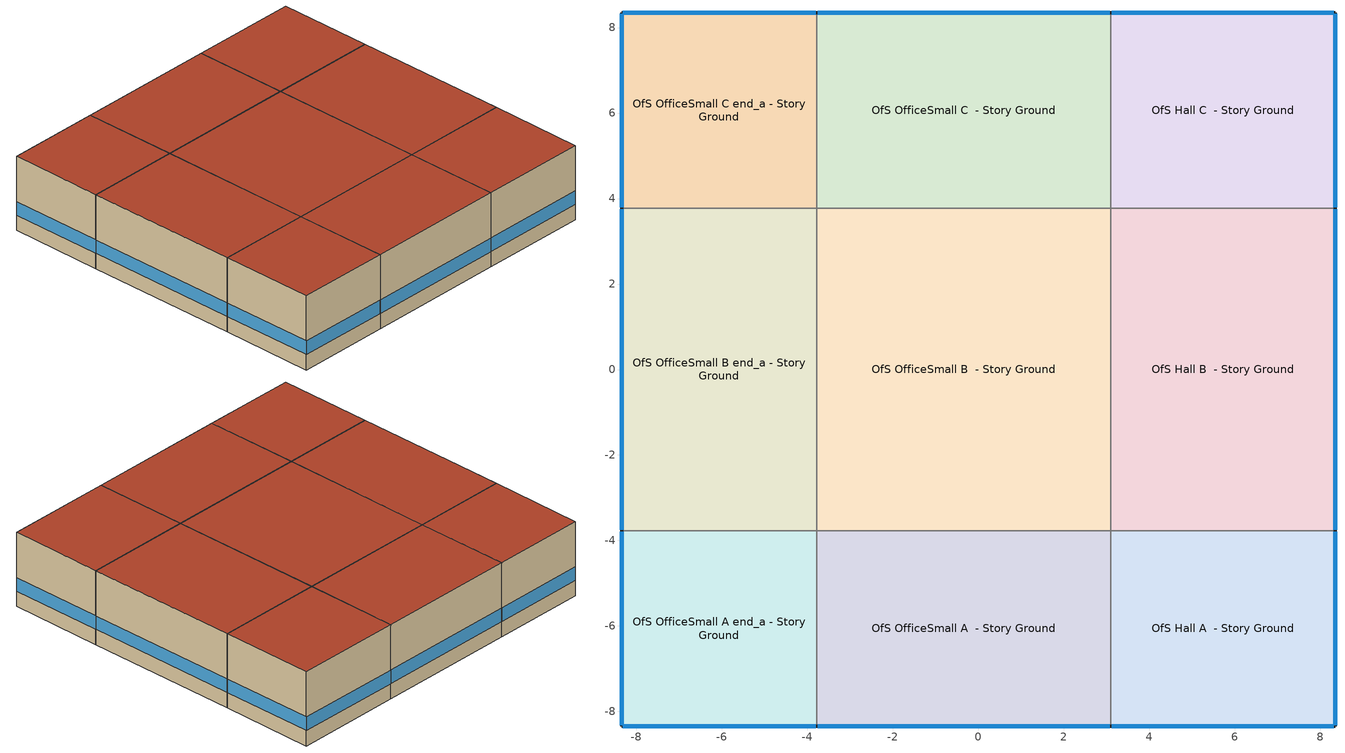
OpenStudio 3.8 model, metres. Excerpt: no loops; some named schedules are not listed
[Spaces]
OfS OfficeSmall A end_a - Story Ground
 floor ground (Foundation F 126 Perim 914 Area 209): -8.35,-8.35 -8.35,-3.78 -3.78,-3.78 -3.78,-8.35 z0
 wall outside: -8.35,-3.78 -8.35,-8.35 -3.78,-8.35 z0:3.66
 wall to OfS OfficeSmall B end_a - Story Ground: -3.78,-3.78 -8.35,-3.78 z0:3.66
 wall to OfS OfficeSmall A  - Story Ground: -3.78,-8.35 -3.78,-3.78 z0:3.66
 window (Window U-0.5 SHGC 0.27): -8.35,-3.8 -8.35,-8.32 / -8.32,-8.35 -3.8,-8.35 z0.76:1.43
 roof outside: -3.78,-8.35 -3.78,-3.78 -8.35,-3.78 -8.35,-8.35 z3.66
OfS OfficeSmall B end_a - Story Ground
 floor ground (Foundation F 126 Perim 755 Area 3452): -8.35,-3.78 -8.35,3.78 -3.78,3.78 -3.78,-3.78 z0
 wall outside: -8.35,3.78 -8.35,-3.78 z0:3.66
 wall to OfS OfficeSmall C end_a - Story Ground: -3.78,3.78 -8.35,3.78 z0:3.66
 wall to OfS OfficeSmall B  - Story Ground: -3.78,-3.78 -3.78,3.78 z0:3.66
 window (Window U-0.5 SHGC 0.27): -8.35,3.75 -8.35,-3.75 z0.76:1.42
 roof outside: -3.78,-3.78 -3.78,3.78 -8.35,3.78 -8.35,-3.78 z3.66
OfS OfficeSmall C end_a - Story Ground
 floor ground (Foundation F 126 Perim 914 Area 209): -8.35,3.78 -8.35,8.35 -3.78,8.35 -3.78,3.78 z0
 wall outside: -3.78,8.35 -8.35,8.35 -8.35,3.78 z0:3.66
 wall to OfS OfficeSmall C  - Story Ground: -3.78,3.78 -3.78,8.35 z0:3.66
 window (Window U-0.5 SHGC 0.27): -8.35,8.32 -8.35,3.8 / -3.8,8.35 -8.32,8.35 z0.76:1.43
 roof outside: -3.78,3.78 -3.78,8.35 -8.35,8.35 -8.35,3.78 z3.66
OfS OfficeSmall A  - Story Ground
 floor ground (Foundation F 126 Perim 688 Area 3145): -3.78,-8.35 -3.78,-3.78 3.1,-3.78 3.1,-8.35 z0
 wall outside: -3.78,-8.35 3.1,-8.35 z0:3.66
 wall to OfS OfficeSmall B  - Story Ground: 3.1,-3.78 -3.78,-3.78 z0:3.66
 wall to OfS Hall A  - Story Ground: 3.1,-8.35 3.1,-3.78 z0:3.66
 window (Window U-0.5 SHGC 0.27): -3.75,-8.35 3.08,-8.35 z0.76:1.43
 roof outside: 3.1,-8.35 3.1,-3.78 -3.78,-3.78 -3.78,-8.35 z3.66
OfS OfficeSmall B  - Story Ground
 floor ground (Foundation F 126 Perim 0 Area 5194): -3.78,-3.78 -3.78,3.78 3.1,3.78 3.1,-3.78 z0
 wall to OfS OfficeSmall C  - Story Ground: 3.1,3.78 -3.78,3.78 z0:3.66
 wall to OfS Hall B  - Story Ground: 3.1,-3.78 3.1,3.78 z0:3.66
 roof outside: 3.1,-3.78 3.1,3.78 -3.78,3.78 -3.78,-3.78 z3.66
OfS OfficeSmall C  - Story Ground
 floor ground (Foundation F 126 Perim 688 Area 3145): -3.78,3.78 -3.78,8.35 3.1,8.35 3.1,3.78 z0
 wall outside: 3.1,8.35 -3.78,8.35 z0:3.66
 wall to OfS Hall C  - Story Ground: 3.1,3.78 3.1,8.35 z0:3.66
 window (Window U-0.5 SHGC 0.27): 3.08,8.35 -3.75,8.35 z0.76:1.43
 roof outside: 3.1,3.78 3.1,8.35 -3.78,8.35 -3.78,3.78 z3.66
OfS Hall A  - Story Ground
 floor ground (Foundation F 126 Perim 982 Area 2397): 3.1,-8.35 3.1,-3.78 8.35,-3.78 8.35,-8.35 z0
 wall outside: 3.1,-8.35 8.35,-8.35 8.35,-3.78 z0:3.66
 wall to OfS Hall B  - Story Ground: 8.35,-3.78 3.1,-3.78 z0:3.66
 window (Window U-0.5 SHGC 0.27): 3.13,-8.35 8.32,-8.35 / 8.35,-8.32 8.35,-3.8 z0.76:1.43
 roof outside: 8.35,-8.35 8.35,-3.78 3.1,-3.78 3.1,-8.35 z3.66
OfS Hall B  - Story Ground
 floor ground (Foundation F 126 Perim 755 Area 3959): 3.1,-3.78 3.1,3.78 8.35,3.78 8.35,-3.78 z0
 wall outside: 8.35,-3.78 8.35,3.78 z0:3.66
 wall to OfS Hall C  - Story Ground: 8.35,3.78 3.1,3.78 z0:3.66
 window (Window U-0.5 SHGC 0.27): 8.35,-3.75 8.35,3.75 z0.76:1.42
 roof outside: 8.35,-3.78 8.35,3.78 3.1,3.78 3.1,-3.78 z3.66
OfS Hall C  - Story Ground
 floor ground (Foundation F 126 Perim 982 Area 2397): 3.1,3.78 3.1,8.35 8.35,8.35 8.35,3.78 z0
 wall outside: 8.35,3.78 8.35,8.35 3.1,8.35 z0:3.66
 window (Window U-0.5 SHGC 0.27): 8.32,8.35 3.13,8.35 / 8.35,3.8 8.35,8.32 z0.76:1.43
 roof outside: 8.35,3.78 8.35,8.35 3.1,8.35 3.1,3.78 z3.66
[Site]
Fresno Air Terminal_CA_USA: Latitude {deg}=36.78; Longitude {deg}=-119.72; Time Zone {hr}=-8; Elevation {m}=100; Terrain=City
[Site:WaterMainsTemperature]
Calculation Method=Correlation; Annual Average Outdoor Air Temperature {C}=19.1625; Maximum Difference In Monthly Average Outdoor Air Temperatures {deltaC}=21.42
[SizingPeriod:DesignDay] Barometric Pressure {Pa}=100129; Rain Indicator=No; Snow Indicator=No; Day of Month=21; Daylight Saving Time Indicator=No; Humidity Condition Type=Wetbulb; Dry-Bulb Temperature Range Modifier Type=DefaultMultipliers
Name | Maximum Dry-Bulb Temperature {C} | Daily Dry-Bulb Temperature Range {deltaC} | Wind Speed {m/s} | Wind Direction {deg} | Month | Day Type | Wetbulb or DewPoint at Maximum Dry-Bulb {C} | Solar Model Indicator | ASHRAE Clear Sky Optical Depth for Beam Irradiance | ASHRAE Clear Sky Optical Depth for Diffuse Irradiance | Sky Clearness
Fresno Air Terminal Ann Clg .4% Condns DB=>MWB 1 | 39.7 | 16.4 | 3.7 | 300 | 7 | SummerDesignDay | 21.6 | ASHRAETau | 0.352 | 2.403
Fresno Air Terminal Ann Clg .4% Condns WB=>MDB 1 | 36.4 | 16.4 | 3.7 | 300 | 7 | SummerDesignDay | 23 | ASHRAETau | 0.352 | 2.403
Fresno Air Terminal Ann Htg 99.6% Condns DB 1 | -0.3 | 0 | 1.2 | 80 | 12 | WinterDesignDay | -0.3 | ASHRAEClearSky |  |  | 0
Fresno Air Terminal August .4% Condns DB=>MCWB 1 | 41.1 | 16.6 | 3.7 | 300 | 8 | SummerDesignDay | 22.3 | ASHRAETau | 0.376 | 2.367
[ClimateZones]
Climate Zone Institution Name 1=CEC; Climate Zone Document Name 1=California Climate Zone Descriptions; Climate Zone Document Year 1=1995; Climate Zone Value 1=13
[Building]
ComStock DEER Pre-1975|OfS: North Axis {deg}=45; Default Construction Set=ComStock DEER Pre-1975 - OfS - CEC T24-CEC13; Default Schedule Set=Building Default Schedule Set; Standards Building Type=OfS
[Site:GroundTemperature:FCfactorMethod]
January Ground Temperature {C}=18.6; February Ground Temperature {C}=10.7; March Ground Temperature {C}=7.7; April Ground Temperature {C}=7.9; May Ground Temperature {C}=10.4; June Ground Temperature {C}=13.5; July Ground Temperature {C}=14.8; August Ground Temperature {C}=21; September Ground Temperature {C}=25.8; October Ground Temperature {C}=29; November Ground Temperature {C}=27.7; December Ground Temperature {C}=24.9
[Construction:FfactorGroundFloor] F-Factor {W/m-K}=1.26344
Name | Area {m2} | PerimeterExposed {m}
Foundation F 126 Perim 982 Area 2397 | 23.9745 | 9.81577
Foundation F 126 Perim 755 Area 3959 | 39.5935 | 7.55058
Foundation F 126 Perim 688 Area 3145 | 31.4499 | 6.87881
Foundation F 126 Perim 0 Area 5194 | 51.9391 | 0
Foundation F 126 Perim 914 Area 209 | 20.9032 | 9.144
Foundation F 126 Perim 755 Area 3452 | 34.5213 | 7.55058
[DefaultConstructionSet]
ComStock DEER Pre-1975 - OfS - CEC T24-CEC13: Default Exterior Surface Constructions=Default Surface Constructions 1; Default Interior Surface Constructions=Default Surface Constructions 2; Default Ground Contact Surface Constructions=Default Surface Constructions 3; Default Exterior SubSurface Constructions=Default Sub Surface Constructions 1; Default Interior SubSurface Constructions=Default Sub Surface Constructions 2; Interior Partition Construction=Typical Interior Partition
[DefaultSurfaceConstructions]
Name | Floor Construction | Wall Construction | Roof Ceiling Construction
Default Surface Constructions 1 | DEER Uncarpeted 6in Slab Floor | DEER Insulated Wood Framed Exterior Wall R-8.03 | DEER Wood Framed Roof R-14.18
Default Surface Constructions 2 | DEER Carpeted 4in Slab Floor | Typical Interior Wall | DEER Carpeted 4in Slab Floor
Default Surface Constructions 3 | DEER Carpeted 6in Slab Floor | Typical Uninsulated Basement Mass Wall
[Construction]
DEER Uncarpeted 6in Slab Floor: Typical Insulation R-6.53, 6 in. Normalweight Concrete Floor
DEER Insulated Wood Framed Exterior Wall R-8.03: 25mm Stucco, 5/8 in. Gypsum Board, Typical Insulation R-6.53, 5/8 in. Gypsum Board
DEER Wood Framed Roof R-14.18: Roof Membrane, Typical Insulation R-13.68, Metal Roof Surface
DEER Carpeted 4in Slab Floor: Typical Insulation, 4 in. Normalweight Concrete Floor, Typical Carpet Pad
Typical Interior Wall: G01 13mm gypsum board, G01 13mm gypsum board
DEER Carpeted 6in Slab Floor: 6 in. Normalweight Concrete Floor, Typical Carpet Pad
Typical Uninsulated Basement Mass Wall: 8 in. Concrete Block Basement Wall
DEER Metal Framed Window U-1.23 SHGC 0.82: Simple Glazing U-1.23 SHGC 0.82
DEER Metal Framed Window U-1.23 SHGC 0.82 1: Simple Glazing U-1.23 SHGC 0.82 1
Typical Uninsulated Swinging Door: Typical Insulation
U 0.98 SHGC 0.68 Sgl Ref-B-H Clr 6mm: REF B CLEAR HI 6MM
Typical Insulated Metal Door: F08 Metal surface, Typical Insulation
DEER Skylight U-0.85 SHGC 0.44: Simple Glazing U-1.23 SHGC 0.44
Typical Interior Window: Clear 3mm
Typical Interior Door; Typical Interior Partition: G05 25mm wood
InteriorFurnishings 1: Std Wood 6inch 1
Window U-0.5 SHGC 0.27: Simple Glazing Double - LowE - Tinted/Reflective - Thermally Broken Aluminum
[Material:NoMass] Roughness=Smooth; Thermal Absorptance=0.9; Solar Absorptance=0.7
Name | Thermal Resistance {m2-K/W} | Visible Absorptance
Typical Insulation R-6.53 | 1.14944 | 0.7
Typical Insulation R-13.68 | 2.40869 | 0.7
Typical Insulation | 0.0282222 | 0.7
Typical Carpet Pad | 0.21648 | 0.8
[Material] Thermal Absorptance=0.9
Name | Roughness | Thickness {m} | Conductivity {W/m-K} | Density {kg/m3} | Specific Heat {J/kg-K} | Solar Absorptance | Visible Absorptance
6 in. Normalweight Concrete Floor | MediumRough | 0.1524 | 2.31 | 2322 | 832 | 0.7 | 0.7
25mm Stucco | Smooth | 0.0254 | 0.72 | 1856 | 840 | 0.7 | 0.7
5/8 in. Gypsum Board | MediumSmooth | 0.0159 | 0.16 | 800 | 1090 | 0.7 | 0.7
Roof Membrane | VeryRough | 0.0095 | 0.16 | 1121.29 | 1460 | 0.7 | 0.7
Metal Roof Surface; F08 Metal surface | Smooth | 0.0008 | 45.28 | 7824 | 500 | 0.7 | 0.7
4 in. Normalweight Concrete Floor | MediumRough | 0.1016 | 2.31 | 2322 | 832 | 0.7 | 0.7
G01 13mm gypsum board | Smooth | 0.0127 | 0.160031 | 800.001 | 1090.73 | 0.7 | 0.5
8 in. Concrete Block Basement Wall | MediumRough | 0.2032 | 1.326 | 1842 | 912 | 0.7 | 0.7
G05 25mm wood | MediumSmooth | 0.0254 | 0.15 | 608 | 1630 | 0.5 | 0.5
Std Wood 6inch 1 | MediumSmooth | 0.15 | 0.12 | 540 | 1210 | 0.7 | 0.7
[DefaultSubSurfaceConstructions]
Name | Fixed Window Construction | Operable Window Construction | Door Construction | Glass Door Construction | Overhead Door Construction | Skylight Construction | Tubular Daylight Dome Construction | Tubular Daylight Diffuser Construction
Default Sub Surface Constructions 1 | DEER Metal Framed Window U-1.23 SHGC 0.82 | DEER Metal Framed Window U-1.23 SHGC 0.82 1 | Typical Uninsulated Swinging Door | U 0.98 SHGC 0.68 Sgl Ref-B-H Clr 6mm | Typical Insulated Metal Door | DEER Skylight U-0.85 SHGC 0.44 | Typical Interior Window | Typical Interior Window
Default Sub Surface Constructions 2 | Typical Interior Window | Typical Interior Window | Typical Interior Door
[WindowMaterial:SimpleGlazingSystem]
Name | U-Factor {W/m2-K} | Solar Heat Gain Coefficient | Visible Transmittance
Simple Glazing U-1.23 SHGC 0.82; Simple Glazing U-1.23 SHGC 0.82 1 | 7 | 0.82 | 0.25
Simple Glazing U-1.23 SHGC 0.44 | 7 | 0.44 | 0.25
Simple Glazing Double - LowE - Tinted/Reflective - Thermally Broken Aluminum | 2.81642 | 0.266 | 0.359
[WindowMaterial:Glazing] Optical Data Type=SpectralAverage; Infrared Transmittance at Normal Incidence=0; Front Side Infrared Hemispherical Emissivity=0.84; Conductivity {W/m-K}=0.9; Dirt Correction Factor for Solar and Visible Transmittance=1; Solar Diffusing=No
Name | Thickness {m} | Solar Transmittance at Normal Incidence | Front Side Solar Reflectance at Normal Incidence | Back Side Solar Reflectance at Normal Incidence | Visible Transmittance at Normal Incidence | Front Side Visible Reflectance at Normal Incidence | Back Side Visible Reflectance at Normal Incidence | Back Side Infrared Hemispherical Emissivity
REF B CLEAR HI 6MM | 0.006 | 0.24 | 0.16 | 0.32 | 0.3 | 0.16 | 0.29 | 0.6
Clear 3mm | 0.003 | 0.837 | 0.075 | 0.075 | 0.898 | 0.081 | 0.081 | 0.84
[WindowMaterial:Blind]
Window Material Blind 1: Slat Width {m}=0.025; Slat Separation {m}=0.01875; Front Side Slat Beam Solar Reflectance=0.5; Back Side Slat Beam Solar Reflectance=0.5; Front Side Slat Diffuse Solar Reflectance=0.5; Back Side Slat Diffuse Solar Reflectance=0.5; Slat Beam Visible Transmittance=0
[SpaceType] Standards Building Type=OfS
Name | Default Schedule Set | Design Specification Outdoor Air Object | Standards Space Type
OfS Hall - ComStock DEER Pre-1975 | OfS Hall Schedule Set | OfS Hall Ventilation | Hall
OfS OfficeSmall - ComStock DEER Pre-1975 | OfS OfficeSmall Schedule Set | OfS OfficeSmall Ventilation | OfficeSmall
[BuildingStory]
Story Ground: Nominal Z Coordinate {m}=0; Nominal Floor to Floor Height {m}=3.6576
[Space] Building Story=Story Ground
Name | Space Type | Thermal Zone
OfS OfficeSmall A end_a - Story Ground | OfS OfficeSmall - ComStock DEER Pre-1975 | Zone OfS OfficeSmall A end_a - Story Ground
OfS OfficeSmall B end_a - Story Ground | OfS OfficeSmall - ComStock DEER Pre-1975 | Zone OfS OfficeSmall B end_a - Story Ground
OfS OfficeSmall C end_a - Story Ground | OfS OfficeSmall - ComStock DEER Pre-1975 | Zone OfS OfficeSmall C end_a - Story Ground
OfS OfficeSmall A  - Story Ground | OfS OfficeSmall - ComStock DEER Pre-1975 | Zone OfS OfficeSmall A  - Story Ground
OfS OfficeSmall B  - Story Ground | OfS OfficeSmall - ComStock DEER Pre-1975 | Zone OfS OfficeSmall B  - Story Ground
OfS OfficeSmall C  - Story Ground | OfS OfficeSmall - ComStock DEER Pre-1975 | Zone OfS OfficeSmall C  - Story Ground
OfS Hall A  - Story Ground | OfS Hall - ComStock DEER Pre-1975 | Zone OfS Hall A  - Story Ground
OfS Hall B  - Story Ground | OfS Hall - ComStock DEER Pre-1975 | Zone OfS Hall B  - Story Ground
OfS Hall C  - Story Ground | OfS Hall - ComStock DEER Pre-1975 | Zone OfS Hall C  - Story Ground
[ThermalZone] Multiplier=1; Use Ideal Air Loads=No
Name | Thermostat
Zone OfS OfficeSmall A end_a - Story Ground | OfS OfficeSmall - ComStock DEER Pre-1975 Thermostat 1
Zone OfS OfficeSmall B end_a - Story Ground | OfS OfficeSmall - ComStock DEER Pre-1975 Thermostat 3
Zone OfS OfficeSmall C end_a - Story Ground | OfS OfficeSmall - ComStock DEER Pre-1975 Thermostat 5
Zone OfS OfficeSmall A  - Story Ground | OfS OfficeSmall - ComStock DEER Pre-1975 Thermostat
Zone OfS OfficeSmall B  - Story Ground | OfS OfficeSmall - ComStock DEER Pre-1975 Thermostat 2
Zone OfS OfficeSmall C  - Story Ground | OfS OfficeSmall - ComStock DEER Pre-1975 Thermostat 4
Zone OfS Hall A  - Story Ground | OfS Hall - ComStock DEER Pre-1975 Thermostat
Zone OfS Hall B  - Story Ground | OfS Hall - ComStock DEER Pre-1975 Thermostat 1
Zone OfS Hall C  - Story Ground | OfS Hall - ComStock DEER Pre-1975 Thermostat 2
[People:Definition] Number of People Calculation Method=People/Area; Fraction Radiant=0.3
Name | People per Space Floor Area {person/m2}
OfS Hall People Definition | 0.0721182
OfS OfficeSmall People Definition | 0.0473612
[People] Work Efficiency Schedule=Work Efficiency Schedule; Clothing Insulation Schedule=Clothing Schedule; Air Velocity Schedule=Air Velocity Schedule; Multiplier=1
Name | People Definition | Space or SpaceType
OfS Hall People | OfS Hall People Definition | OfS Hall - ComStock DEER Pre-1975
OfS OfficeSmall People | OfS OfficeSmall People Definition | OfS OfficeSmall - ComStock DEER Pre-1975
[Lights:Definition] Design Level Calculation Method=Watts/Area; Fraction Radiant=0.365; Fraction Visible=0.2; Return Air Fraction=0
Name | Watts per Space Floor Area {W/m2}
OfS OfficeSmall - ComStock DEER Pre-1975 General Lights Definition | 6.10233
OfS Hall - ComStock DEER Pre-1975 General Lights Definition | 2.66834
[ElectricEquipment:Definition] Design Level Calculation Method=Watts/Area; Fraction Latent=0; Fraction Radiant=0.5; Fraction Lost=0
Name | Watts per Space Floor Area {W/m2}
OfS Hall Elec Equip Definition | 2.15278
OfS OfficeSmall Elec Equip Definition | 9.68752
[ElectricEquipment] Schedule=D_OfS_All_Misc_Yr BPR Adjusted
Name | Electric Equipment Definition | Space or SpaceType
OfS Hall Elec Equip | OfS Hall Elec Equip Definition | OfS Hall - ComStock DEER Pre-1975
OfS OfficeSmall Elec Equip | OfS OfficeSmall Elec Equip Definition | OfS OfficeSmall - ComStock DEER Pre-1975
[DesignSpecification:OutdoorAir] Outdoor Air Method=Maximum; Outdoor Air Flow per Person {m3/s-person}=0.00707921; Outdoor Air Flow per Floor Area {m3/s-m2}=0.000762
OfS Hall Ventilation; OfS OfficeSmall Ventilation
[DefaultScheduleSet]
Name | Number of People Schedule | People Activity Level Schedule | Lighting Schedule | Electric Equipment Schedule | Infiltration Schedule | Hours of Operation Schedule
OfS Hall Schedule Set | D_OfS_All_Occup_Yr | DEER Activity 147W/person | D17_OfS_Hall_LF_Yr | D_OfS_All_Misc_Yr | D_OfS_All_C_Inf_Yr
OfS OfficeSmall Schedule Set | D_OfS_All_Occup_Yr | DEER Activity 132W/person | D17_OfS_OffSm_LF_Yr | D_OfS_All_Misc_Yr | D_OfS_All_C_Inf_Yr
Building Default Schedule Set |  |  |  |  |  | Building Hours of Operation NonResidential
[Exterior:Lights:Definition]
Name | Design Level {W}
Parking Areas and Drives Def (W/ft^2) | 0.0364913
Building Facades Def (W/ft^2) | 0.15
Main Entries Def (W/ft) | 30
Other Doors Def (W/ft) | 20
[Exterior:Lights] Schedule=Always On Discrete; Control Option=AstronomicalClock
Name | Exterior Lights Definition | Multiplier
Parking Areas and Drives | Parking Areas and Drives Def (W/ft^2) | 4860
Building Facades | Building Facades Def (W/ft^2) | 2629.07
Main Entries | Main Entries Def (W/ft) | 8
Other Doors | Other Doors Def (W/ft) | 2.4
[ThermostatSetpoint:DualSetpoint] Heating Setpoint Temperature Schedule=D_OfS_All_HTemp_Yr; Cooling Setpoint Temperature Schedule=D_OfS_All_CTemp_Yr
OfS Hall - ComStock DEER Pre-1975 Thermostat; OfS Hall - ComStock DEER Pre-1975 Thermostat 1; OfS Hall - ComStock DEER Pre-1975 Thermostat 2; OfS OfficeSmall - ComStock DEER Pre-1975 Thermostat; OfS OfficeSmall - ComStock DEER Pre-1975 Thermostat 1; OfS OfficeSmall - ComStock DEER Pre-1975 Thermostat 2; OfS OfficeSmall - ComStock DEER Pre-1975 Thermostat 3; OfS OfficeSmall - ComStock DEER Pre-1975 Thermostat 4; OfS OfficeSmall - ComStock DEER Pre-1975 Thermostat 5
[InternalMass:Definition]
Internal Mass Definition 2: Construction=InteriorFurnishings 1; Design Level Calculation Method=SurfaceArea/Area; Surface Area per Space Floor Area=2
[InternalMass] Internal Mass Definition=Internal Mass Definition 2; Multiplier=1
Name | Space or SpaceType
OfS Hall C  - Story Ground Mass | OfS Hall C  - Story Ground
OfS Hall B  - Story Ground Mass | OfS Hall B  - Story Ground
OfS OfficeSmall C  - Story Ground Mass | OfS OfficeSmall C  - Story Ground
OfS OfficeSmall B  - Story Ground Mass | OfS OfficeSmall B  - Story Ground
OfS OfficeSmall A  - Story Ground Mass | OfS OfficeSmall A  - Story Ground
OfS OfficeSmall C end_a - Story Ground Mass | OfS OfficeSmall C end_a - Story Ground
OfS OfficeSmall B end_a - Story Ground Mass | OfS OfficeSmall B end_a - Story Ground
OfS Hall A  - Story Ground Mass | OfS Hall A  - Story Ground
OfS OfficeSmall A end_a - Story Ground Mass | OfS OfficeSmall A end_a - Story Ground
[ShadingControl]
Shading Control 1: Shading Type=InteriorBlind; Shading Device Material=Window Material Blind 1; Shading Control Type=AlwaysOn; Shading Control Is Scheduled=No; Multiple Surface Control Type=Sequential; Sub Surface Name 1=Sub Surface 6; Sub Surface Name 2=Sub Surface 2; Sub Surface Name 3=Sub Surface 4
[Lights] Fraction Replaceable=1
Name | Lights Definition | Space or SpaceType | Schedule
OfS OfficeSmall - ComStock DEER Pre-1975 General Lighting | OfS OfficeSmall - ComStock DEER Pre-1975 General Lights Definition | OfS OfficeSmall - ComStock DEER Pre-1975 | D17_OfS_OffSm_LF_Yr BPR Adjusted
OfS Hall - ComStock DEER Pre-1975 General Lighting | OfS Hall - ComStock DEER Pre-1975 General Lights Definition | OfS Hall - ComStock DEER Pre-1975 | D17_OfS_Hall_LF_Yr BPR Adjusted
[SpaceInfiltration:DesignFlowRate] Design Flow Rate Calculation Method=Flow/ExteriorArea; Flow per Exterior Surface Area {m3/s-m2}=0.000619923; Velocity Term Coefficient=0
Name | Space or SpaceType | Schedule | Constant Term Coefficient | Temperature Term Coefficient | Velocity Squared Term Coefficient
OfS Hall C  - Story Ground HVAC On Infiltration | OfS Hall C  - Story Ground | Infiltration HVAC On Schedule | 0.0209 | 0.0064 | 0.1297
OfS Hall C  - Story Ground HVAC Off Infiltration | OfS Hall C  - Story Ground | Infiltration HVAC Off Schedule | 0 | 0.0179 | 0.1473
OfS Hall B  - Story Ground HVAC On Infiltration | OfS Hall B  - Story Ground | Infiltration HVAC On Schedule | 0.0209 | 0.0064 | 0.1297
OfS Hall B  - Story Ground HVAC Off Infiltration | OfS Hall B  - Story Ground | Infiltration HVAC Off Schedule | 0 | 0.0179 | 0.1473
OfS OfficeSmall C  - Story Ground HVAC On Infiltration | OfS OfficeSmall C  - Story Ground | Infiltration HVAC On Schedule | 0.0209 | 0.0064 | 0.1297
OfS OfficeSmall C  - Story Ground HVAC Off Infiltration | OfS OfficeSmall C  - Story Ground | Infiltration HVAC Off Schedule | 0 | 0.0179 | 0.1473
OfS OfficeSmall B  - Story Ground HVAC On Infiltration | OfS OfficeSmall B  - Story Ground | Infiltration HVAC On Schedule | 0.0209 | 0.0064 | 0.1297
OfS OfficeSmall B  - Story Ground HVAC Off Infiltration | OfS OfficeSmall B  - Story Ground | Infiltration HVAC Off Schedule | 0 | 0.0179 | 0.1473
OfS OfficeSmall A  - Story Ground HVAC On Infiltration | OfS OfficeSmall A  - Story Ground | Infiltration HVAC On Schedule | 0.0209 | 0.0064 | 0.1297
OfS OfficeSmall A  - Story Ground HVAC Off Infiltration | OfS OfficeSmall A  - Story Ground | Infiltration HVAC Off Schedule | 0 | 0.0179 | 0.1473
OfS OfficeSmall C end_a - Story Ground HVAC On Infiltration | OfS OfficeSmall C end_a - Story Ground | Infiltration HVAC On Schedule | 0.0209 | 0.0064 | 0.1297
OfS OfficeSmall C end_a - Story Ground HVAC Off Infiltration | OfS OfficeSmall C end_a - Story Ground | Infiltration HVAC Off Schedule | 0 | 0.0179 | 0.1473
OfS OfficeSmall B end_a - Story Ground HVAC On Infiltration | OfS OfficeSmall B end_a - Story Ground | Infiltration HVAC On Schedule | 0.0209 | 0.0064 | 0.1297
OfS OfficeSmall B end_a - Story Ground HVAC Off Infiltration | OfS OfficeSmall B end_a - Story Ground | Infiltration HVAC Off Schedule | 0 | 0.0179 | 0.1473
OfS Hall A  - Story Ground HVAC On Infiltration | OfS Hall A  - Story Ground | Infiltration HVAC On Schedule | 0.0209 | 0.0064 | 0.1297
OfS Hall A  - Story Ground HVAC Off Infiltration | OfS Hall A  - Story Ground | Infiltration HVAC Off Schedule | 0 | 0.0179 | 0.1473
OfS OfficeSmall A end_a - Story Ground HVAC On Infiltration | OfS OfficeSmall A end_a - Story Ground | Infiltration HVAC On Schedule | 0.0209 | 0.0064 | 0.1297
OfS OfficeSmall A end_a - Story Ground HVAC Off Infiltration | OfS OfficeSmall A end_a - Story Ground | Infiltration HVAC Off Schedule | 0 | 0.0179 | 0.1473
[Schedule:Ruleset]
Name | Default Day Schedule | Summer Design Day Schedule | Winter Design Day Schedule
Clothing Schedule | Clothing Schedule Default Winter Clothes
Air Velocity Schedule | Air Velocity Schedule Default
Work Efficiency Schedule | Work Efficiency Schedule Default
D_OfS_All_Occup_Yr | D_OfS_All_Occup_Yr Default | D_OfS_All_Occup_Yr Summer Design Day | D_OfS_All_Occup_Yr Winter Design Day
DEER Activity 147W/person | DEER Activity 147W/person Default | DEER Activity 147W/person Summer Design Day | DEER Activity 147W/person Winter Design Day
D17_OfS_Hall_LF_Yr | D17_OfS_Hall_LF_Yr Default | D17_OfS_Hall_LF_Yr Summer Design Day | D17_OfS_Hall_LF_Yr Winter Design Day
D_OfS_All_Misc_Yr | D_OfS_All_Misc_Yr Default | D_OfS_All_Misc_Yr Summer Design Day | D_OfS_All_Misc_Yr Winter Design Day
D_OfS_All_C_Inf_Yr | D_OfS_All_C_Inf_Yr Default | D_OfS_All_C_Inf_Yr Summer Design Day | D_OfS_All_C_Inf_Yr Winter Design Day
DEER Activity 132W/person | DEER Activity 132W/person Default | DEER Activity 132W/person Summer Design Day | DEER Activity 132W/person Winter Design Day
D17_OfS_OffSm_LF_Yr | D17_OfS_OffSm_LF_Yr Default | D17_OfS_OffSm_LF_Yr Summer Design Day | D17_OfS_OffSm_LF_Yr Winter Design Day
D_OfS_All_HTemp_Yr | D_OfS_All_HTemp_Yr Default | Schedule Day 5 | Schedule Day 6
D_OfS_All_CTemp_Yr | D_OfS_All_CTemp_Yr Default | Schedule Day 2 | Schedule Day 3
Building Hours of Operation NonResidential | Building Hours of Operation NonResidential Default | Building Hours of Operation NonResidential Summer Design Day | Building Hours of Operation NonResidential Winter Design Day
D17_OfS_OffSm_LF_Yr BPR Adjusted | D17_OfS_OffSm_LF_Yr Default 1 | D17_OfS_OffSm_LF_Yr Summer Design Day 1 | D17_OfS_OffSm_LF_Yr Winter Design Day 1
D17_OfS_Hall_LF_Yr BPR Adjusted | D17_OfS_Hall_LF_Yr Default 1 | D17_OfS_Hall_LF_Yr Summer Design Day 1 | D17_OfS_Hall_LF_Yr Winter Design Day 1
D_OfS_All_Misc_Yr BPR Adjusted | D_OfS_All_Misc_Yr Default 1 | D_OfS_All_Misc_Yr Summer Design Day 1 | D_OfS_All_Misc_Yr Winter Design Day 1
[Schedule:Day]
Clothing Schedule Default Winter Clothes; D_OfS_All_Occup_Yr Summer Design Day; D_OfS_All_Misc_Yr Summer Design Day; D17_OfS_OffSm_LF_Yr Summer Design Day; Building Hours of Operation NonResidential Winter Design Day; Building Hours of Operation NonResidential Summer Design Day; D17_OfS_OffSm_LF_Yr Summer Design Day 1; D_OfS_All_Misc_Yr Summer Design Day 1: 24, 0, 1
Air Velocity Schedule Default: 24, 0, 0.2
Work Efficiency Schedule Default; D_OfS_All_Occup_Yr Winter Design Day; D_OfS_All_Misc_Yr Winter Design Day; D17_OfS_OffSm_LF_Yr Winter Design Day; D17_OfS_OffSm_LF_Yr Winter Design Day 1; D_OfS_All_Misc_Yr Winter Design Day 1: 24, 0, 0
D_OfS_All_Occup_Yr Default: Average, 0, 15, 0.025, 0, 30, 0, 4, 45, 0, 5, 0, 0.075, 5, 15, 0.15, 5, 30, 0.225, 5, 45, 0.3, 6, 0, 0.475, 6, 15, 0.65, 6, 30, 0.825, 6, 45, 1, 12, 37, 1, 12, 52, 0.95, 13, 7, 0.9, 13, 22, 0.85, 13, 37, 0.8, 13, 52, 0.7, 14, 7, 0.6, 14, 22, 0.5, 14, 37, 0.4, 14, 52, 0.5, 15, 7, 0.6, 15, 22, 0.7, 15, 37, 0.8, 15, 52, 0.85, 16, 7, 0.9, 16, 22, 0.95, 16, 37, 1, 22, 30, 1, 22, 45, 0.775, 23, 0, 0.55, 23, 15, 0.325, 23, 30, 0.1, 23, 45, 0.075, 24, 0, 0.05
DEER Activity 147W/person Default: Average, 24, 0, 147
DEER Activity 147W/person Winter Design Day; DEER Activity 147W/person Summer Design Day: 24, 0, 147
D_OfS_All_Misc_Yr Default: Average, 0, 15, 0.525, 0, 30, 0.5, 0, 45, 0.4875, 1, 0, 0.475, 1, 15, 0.4625, 1, 30, 0.45, 2, 30, 0.45, 2, 45, 0.44375, 3, 0, 0.4375, 3, 15, 0.43125, 3, 30, 0.425, 3, 45, 0.41875, 4, 0, 0.4125, 4, 15, 0.40625, 4, 30, 0.4, 4, 45, 0.4, 5, 0, 0.425, 5, 15, 0.45, 5, 30, 0.475, 5, 45, 0.5, 6, 0, 0.575, 6, 15, 0.65, 6, 30, 0.725, 6, 45, 0.8, 7, 0, 0.81875, 7, 15, 0.8375, 7, 30, 0.85625, 7, 45, 0.875, 8, 0, 0.876282, 8, 15, 0.877564, 8, 30, 0.878846, 8, 45, 0.880128, 9, 0, 0.88141, 9, 15, 0.882692, 9, 30, 0.883974, 9, 45, 0.885256, 10, 0, 0.886538, 10, 15, 0.887821, 10, 30, 0.889103, 10, 45, 0.890385, 11, 0, 0.891667, 11, 15, 0.892949, 11, 30, 0.894231, 11, 45, 0.895513, 12, 0, 0.896795, 12, 15, 0.898077, 12, 30, 0.899359, 12, 37, 0.9, 12, 52, 0.90625, 13, 7, 0.9125, 13, 22, 0.91875, 13, 37, 0.925, 13, 52, 0.91875, 14, 7, 0.9125, 14, 22, 0.90625, 14, 37, 0.9, 15, 37, 0.9, 15, 52, 0.89375, 16, 7, 0.8875, 16, 22, 0.88125, 16, 37, 0.875, 16, 52, 0.873718, 17, 7, 0.872436, 17, 22, 0.871154, 17, 37, 0.869872, 17, 52, 0.86859, 18, 7, 0.867308, 18, 22, 0.866026, 18, 37, 0.864744, 18, 52, 0.863462, 19, 7, 0.862179, 19, 22, 0.860897, 19, 37, 0.859615, 19, 52, 0.858333, 20, 7, 0.857051, 20, 22, 0.855769, 20, 37, 0.854487, 20, 52, 0.853205, 21, 7, 0.851923, 21, 22, 0.850641, 21, 30, 0.85, 21, 45, 0.8375, 22, 0, 0.825, 22, 15, 0.8125, 22, 30, 0.8, 22, 45, 0.75, 23, 0, 0.7, 23, 15, 0.65, 23, 30, 0.6, 23, 45, 0.575, 24, 0, 0.55
D_OfS_All_C_Inf_Yr Default; D_OfS_All_C_Inf_Yr Summer Design Day; D_OfS_All_C_Inf_Yr Winter Design Day: 7, 0, 1, 18, 0, 0.5, 24, 0, 1
DEER Activity 132W/person Default: Average, 24, 0, 132
DEER Activity 132W/person Winter Design Day; DEER Activity 132W/person Summer Design Day: 24, 0, 132
D17_OfS_OffSm_LF_Yr Default: Average, 0, 15, 0.44, 0, 30, 0.42, 0, 45, 0.39, 1, 0, 0.36, 1, 15, 0.33, 1, 30, 0.3, 1, 45, 0.2, 2, 0, 0.205, 2, 15, 0.21, 2, 30, 0.215, 2, 45, 0.22, 3, 0, 0.24, 3, 15, 0.26, 3, 30, 0.28, 3, 45, 0.3, 4, 0, 0.33, 4, 15, 0.36, 4, 30, 0.39, 4, 45, 0.42, 5, 0, 0.4525, 5, 15, 0.485, 5, 30, 0.5175, 5, 45, 0.55, 6, 0, 0.5875, 6, 15, 0.625, 6, 30, 0.6625, 6, 45, 0.7, 7, 0, 0.71, 7, 15, 0.72, 7, 30, 0.73, 7, 45, 0.74, 16, 37, 0.74, 16, 52, 0.737949, 17, 7, 0.735897, 17, 22, 0.733846, 17, 37, 0.731795, 17, 52, 0.729744, 18, 7, 0.727692, 18, 22, 0.725641, 18, 37, 0.72359, 18, 52, 0.721538, 19, 7, 0.719487, 19, 22, 0.717436, 19, 37, 0.715385, 19, 52, 0.713333, 20, 7, 0.711282, 20, 22, 0.709231, 20, 37, 0.707179, 20, 52, 0.705128, 21, 7, 0.703077, 21, 22, 0.701026, 21, 30, 0.7, 21, 45, 0.685, 22, 0, 0.67, 22, 15, 0.655, 22, 30, 0.64, 22, 45, 0.605, 23, 0, 0.57, 23, 15, 0.535, 23, 30, 0.5, 23, 45, 0.48, 24, 0, 0.46
D_OfS_All_HTemp_Yr Default: Average, 24, 0, 18.8889
D_OfS_All_CTemp_Yr Default: Average, 24, 0, 22.7778
Building Hours of Operation NonResidential Default: 5, 15, 0, 23, 0, 1, 24, 0, 0
D17_OfS_OffSm_LF_Yr Default 1: No, 0, 15, 0.698889, 0, 30, 0.696148, 0, 45, 0.692037, 1, 0, 0.687926, 1, 15, 0.683815, 1, 30, 0.679704, 1, 45, 0.666, 2, 0, 0.666685, 2, 15, 0.66737, 2, 30, 0.668056, 2, 45, 0.668741, 3, 0, 0.671481, 3, 15, 0.674222, 3, 30, 0.676963, 3, 45, 0.679704, 4, 0, 0.683815, 4, 15, 0.687926, 4, 30, 0.692037, 4, 45, 0.696148, 5, 0, 0.700602, 5, 15, 0.705056, 5, 30, 0.709509, 5, 45, 0.713963, 6, 0, 0.719102, 6, 15, 0.724241, 6, 30, 0.72938, 6, 45, 0.734519, 7, 0, 0.735889, 7, 15, 0.737259, 7, 30, 0.73863, 7, 45, 0.74, 16, 37, 0.74, 16, 52, 0.739719, 17, 7, 0.739438, 17, 22, 0.739157, 17, 37, 0.738876, 17, 52, 0.738594, 18, 7, 0.738313, 18, 22, 0.738032, 18, 37, 0.737751, 18, 52, 0.73747, 19, 7, 0.737189, 19, 22, 0.736908, 19, 37, 0.736627, 19, 52, 0.736346, 20, 7, 0.736065, 20, 22, 0.735783, 20, 37, 0.735502, 20, 52, 0.735221, 21, 7, 0.73494, 21, 22, 0.734659, 21, 30, 0.734519, 21, 45, 0.732463, 22, 0, 0.730407, 22, 15, 0.728352, 22, 30, 0.726296, 22, 45, 0.7215, 23, 0, 0.716704, 23, 15, 0.711907, 23, 30, 0.707111, 23, 45, 0.70437, 24, 0, 0.70163
D_OfS_All_Misc_Yr Default 1: No, 0, 15, 0.290714, 0, 30, 0.251071, 0, 45, 0.23125, 1, 0, 0.211429, 1, 15, 0.191607, 1, 30, 0.171786, 2, 30, 0.171786, 2, 45, 0.161875, 3, 0, 0.151964, 3, 15, 0.142054, 3, 30, 0.132143, 3, 45, 0.122232, 4, 0, 0.112321, 4, 15, 0.102411, 4, 30, 0.0925, 4, 45, 0.0925, 5, 0, 0.132143, 5, 15, 0.171786, 5, 30, 0.211429, 5, 45, 0.251071, 6, 0, 0.37, 6, 15, 0.488929, 6, 30, 0.607857, 6, 45, 0.726786, 7, 0, 0.756518, 7, 15, 0.78625, 7, 30, 0.815982, 7, 45, 0.845714, 8, 0, 0.847747, 8, 15, 0.84978, 8, 30, 0.851813, 8, 45, 0.853846, 9, 0, 0.855879, 9, 15, 0.857912, 9, 30, 0.859945, 9, 45, 0.861978, 10, 0, 0.864011, 10, 15, 0.866044, 10, 30, 0.868077, 10, 45, 0.87011, 11, 0, 0.872143, 11, 15, 0.874176, 11, 30, 0.876209, 11, 45, 0.878242, 12, 0, 0.880275, 12, 15, 0.882308, 12, 30, 0.884341, 12, 37, 0.885357, 12, 52, 0.895268, 13, 7, 0.905179, 13, 22, 0.915089, 13, 37, 0.925, 13, 52, 0.915089, 14, 7, 0.905179, 14, 22, 0.895268, 14, 37, 0.885357, 15, 37, 0.885357, 15, 52, 0.875446, 16, 7, 0.865536, 16, 22, 0.855625, 16, 37, 0.845714, 16, 52, 0.843681, 17, 7, 0.841648, 17, 22, 0.839615, 17, 37, 0.837582, 17, 52, 0.835549, 18, 7, 0.833516, 18, 22, 0.831484, 18, 37, 0.829451, 18, 52, 0.827418, 19, 7, 0.825385, 19, 22, 0.823352, 19, 37, 0.821319, 19, 52, 0.819286, 20, 7, 0.817253, 20, 22, 0.81522, 20, 37, 0.813187, 20, 52, 0.811154, 21, 7, 0.809121, 21, 22, 0.807088, 21, 30, 0.806071, 21, 45, 0.78625, 22, 0, 0.766429, 22, 15, 0.746607, 22, 30, 0.726786, 22, 45, 0.6475, 23, 0, 0.568214, 23, 15, 0.488929, 23, 30, 0.409643, 23, 45, 0.37, 24, 0, 0.330357
Schedule Day 2; Schedule Day 3: 24, 0, 22.7778
Schedule Day 5; Schedule Day 6: 24, 0, 18.8889
[Schedule:Rule]
Schedule Rule 1: Schedule Ruleset=Clothing Schedule; Rule Order=0; Day Schedule=Clothing Schedule Summer Clothes; Date Specification Type=DateRange; Start Month=5; Start Day=1; End Month=9; End Day=30
Schedule Rule 3: Schedule Ruleset=D_OfS_All_Occup_Yr; Rule Order=1; Day Schedule=D_OfS_All_Occup_Yr Sat Day; Date Specification Type=DateRange; Start Month=1; Start Day=1; End Month=12; End Day=31; Apply Saturday=Yes
Schedule Rule 4: Schedule Ruleset=D_OfS_All_Occup_Yr; Rule Order=0; Day Schedule=D_OfS_All_Occup_Yr Sun Day; Date Specification Type=DateRange; Start Month=1; Start Day=1; End Month=12; End Day=31; Apply Sunday=Yes
Schedule Rule 8: Schedule Ruleset=D_OfS_All_Misc_Yr; Rule Order=0; Day Schedule=D_OfS_All_Misc_Yr Wknd|Hol Day; Date Specification Type=DateRange; Start Month=1; Start Day=1; End Month=12; End Day=31; Apply Saturday=Yes; Apply Sunday=Yes
Schedule Rule 9: Schedule Ruleset=D_OfS_All_C_Inf_Yr; Rule Order=2; Day Schedule=D_OfS_All_C_Inf_Yr Default|Wkdy Day; Date Specification Type=DateRange; Start Month=1; Start Day=1; End Month=12; End Day=31; Apply Monday=Yes; Apply Tuesday=Yes; Apply Wednesday=Yes; Apply Thursday=Yes; Apply Friday=Yes
Schedule Rule 10: Schedule Ruleset=D_OfS_All_C_Inf_Yr; Rule Order=1; Day Schedule=D_OfS_All_C_Inf_Yr Sat Day; Date Specification Type=DateRange; Start Month=1; Start Day=1; End Month=12; End Day=31; Apply Saturday=Yes
Schedule Rule 11: Schedule Ruleset=D_OfS_All_C_Inf_Yr; Rule Order=0; Day Schedule=D_OfS_All_C_Inf_Yr Sun Day; Date Specification Type=DateRange; Start Month=1; Start Day=1; End Month=12; End Day=31; Apply Sunday=Yes
Schedule Rule 13: Schedule Ruleset=D17_OfS_OffSm_LF_Yr; Rule Order=0; Day Schedule=D17_OfS_OffSm_LF_Yr Wknd Day; Date Specification Type=DateRange; Start Month=1; Start Day=1; End Month=12; End Day=31; Apply Saturday=Yes; Apply Sunday=Yes
Schedule Rule 18: Schedule Ruleset=D_OfS_All_HTemp_Yr; Rule Order=1; Day Schedule=D_OfS_All_HTemp_Yr Sat Day; Date Specification Type=DateRange; Start Month=1; Start Day=1; End Month=12; End Day=31; Apply Saturday=Yes
Schedule Rule 19: Schedule Ruleset=D_OfS_All_HTemp_Yr; Rule Order=0; Day Schedule=D_OfS_All_HTemp_Yr Sun Day; Date Specification Type=DateRange; Start Month=1; Start Day=1; End Month=12; End Day=31; Apply Sunday=Yes
Schedule Rule 21: Schedule Ruleset=D_OfS_All_CTemp_Yr; Rule Order=1; Day Schedule=D_OfS_All_CTemp_Yr Sat Day; Date Specification Type=DateRange; Start Month=1; Start Day=1; End Month=12; End Day=31; Apply Saturday=Yes
Schedule Rule 22: Schedule Ruleset=D_OfS_All_CTemp_Yr; Rule Order=0; Day Schedule=D_OfS_All_CTemp_Yr Sun Day; Date Specification Type=DateRange; Start Month=1; Start Day=1; End Month=12; End Day=31; Apply Sunday=Yes
Building Hours of Operation NonResidential Sunday Rule: Schedule Ruleset=Building Hours of Operation NonResidential; Rule Order=0; Day Schedule=Building Hours of Operation NonResidential Sunday; Date Specification Type=DateRange; Start Month=1; Start Day=1; End Month=12; End Day=31; Apply Sunday=Yes
autogen Schedule Rule 13 1: Schedule Ruleset=D17_OfS_OffSm_LF_Yr; Rule Order=1; Day Schedule=autogen Schedule Rule 13 1_day_sch; Date Specification Type=SpecificDates; Apply Saturday=Yes; Apply Sunday=Yes; Apply Monday=Yes; Apply Tuesday=Yes; Apply Wednesday=Yes; Apply Thursday=Yes; Apply Friday=Yes; Specific Month 1=1; Specific Day 1=7; Specific Month 2=1; Specific Day 2=14; Specific Month 3=1; Specific Day 3=21; Specific Month 4=1; Specific Day 4=28; Specific Month 5=2; Specific Day 5=4; Specific Month 6=2; Specific Day 6=11; Specific Month 7=2; Specific Day 7=18; Specific Month 8=2; Specific Day 8=25; Specific Month 9=3; Specific Day 9=4; Specific Month 10=3; Specific Day 10=11; Specific Month 11=3; Specific Day 11=18; Specific Month 12=3; Specific Day 12=25; Specific Month 13=4; Specific Day 13=1; Specific Month 14=4; Specific Day 14=8; Specific Month 15=4; Specific Day 15=15; Specific Month 16=4; Specific Day 16=22; Specific Month 17=4; Specific Day 17=29; Specific Month 18=5; Specific Day 18=6; Specific Month 19=5; Specific Day 19=13; Specific Month 20=5; Specific Day 20=20; Specific Month 21=5; Specific Day 21=27; Specific Month 22=6; Specific Day 22=3; Specific Month 23=6; Specific Day 23=10; Specific Month 24=6; Specific Day 24=17; Specific Month 25=6; Specific Day 25=24; Specific Month 26=7; Specific Day 26=1; Specific Month 27=7; Specific Day 27=8; Specific Month 28=7; Specific Day 28=15; Specific Month 29=7; Specific Day 29=22; Specific Month 30=7; Specific Day 30=29; Specific Month 31=8; Specific Day 31=5; Specific Month 32=8; Specific Day 32=12; Specific Month 33=8; Specific Day 33=19; Specific Month 34=8; Specific Day 34=26; Specific Month 35=9; Specific Day 35=2; Specific Month 36=9; Specific Day 36=9; Specific Month 37=9; Specific Day 37=16; Specific Month 38=9; Specific Day 38=23; Specific Month 39=9; Specific Day 39=30; Specific Month 40=10; Specific Day 40=7; Specific Month 41=10; Specific Day 41=14; Specific Month 42=10; Specific Day 42=21; Specific Month 43=10; Specific Day 43=28; Specific Month 44=11; Specific Day 44=4; Specific Month 45=11; Specific Day 45=11; Specific Month 46=11; Specific Day 46=18; Specific Month 47=11; Specific Day 47=25; Specific Month 48=12; Specific Day 48=2; Specific Month 49=12; Specific Day 49=9; Specific Month 50=12; Specific Day 50=16; Specific Month 51=12; Specific Day 51=23; Specific Month 52=12; Specific Day 52=30
autogen DEER Activity 132W/person 0: Schedule Ruleset=DEER Activity 132W/person; Rule Order=0; Day Schedule=autogen DEER Activity 132W/person 0_day_sch; Date Specification Type=SpecificDates; Apply Saturday=Yes; Apply Sunday=Yes; Apply Monday=Yes; Apply Tuesday=Yes; Apply Wednesday=Yes; Apply Thursday=Yes; Apply Friday=Yes; Specific Month 1=1; Specific Day 1=7; Specific Month 2=1; Specific Day 2=14; Specific Month 3=1; Specific Day 3=21; Specific Month 4=1; Specific Day 4=28; Specific Month 5=2; Specific Day 5=4; Specific Month 6=2; Specific Day 6=11; Specific Month 7=2; Specific Day 7=18; Specific Month 8=2; Specific Day 8=25; Specific Month 9=3; Specific Day 9=4; Specific Month 10=3; Specific Day 10=11; Specific Month 11=3; Specific Day 11=18; Specific Month 12=3; Specific Day 12=25; Specific Month 13=4; Specific Day 13=1; Specific Month 14=4; Specific Day 14=8; Specific Month 15=4; Specific Day 15=15; Specific Month 16=4; Specific Day 16=22; Specific Month 17=4; Specific Day 17=29; Specific Month 18=5; Specific Day 18=6; Specific Month 19=5; Specific Day 19=13; Specific Month 20=5; Specific Day 20=20; Specific Month 21=5; Specific Day 21=27; Specific Month 22=6; Specific Day 22=3; Specific Month 23=6; Specific Day 23=10; Specific Month 24=6; Specific Day 24=17; Specific Month 25=6; Specific Day 25=24; Specific Month 26=7; Specific Day 26=1; Specific Month 27=7; Specific Day 27=8; Specific Month 28=7; Specific Day 28=15; Specific Month 29=7; Specific Day 29=22; Specific Month 30=7; Specific Day 30=29; Specific Month 31=8; Specific Day 31=5; Specific Month 32=8; Specific Day 32=12; Specific Month 33=8; Specific Day 33=19; Specific Month 34=8; Specific Day 34=26; Specific Month 35=9; Specific Day 35=2; Specific Month 36=9; Specific Day 36=9; Specific Month 37=9; Specific Day 37=16; Specific Month 38=9; Specific Day 38=23; Specific Month 39=9; Specific Day 39=30; Specific Month 40=10; Specific Day 40=7; Specific Month 41=10; Specific Day 41=14; Specific Month 42=10; Specific Day 42=21; Specific Month 43=10; Specific Day 43=28; Specific Month 44=11; Specific Day 44=4; Specific Month 45=11; Specific Day 45=11; Specific Month 46=11; Specific Day 46=18; Specific Month 47=11; Specific Day 47=25; Specific Month 48=12; Specific Day 48=2; Specific Month 49=12; Specific Day 49=9; Specific Month 50=12; Specific Day 50=16; Specific Month 51=12; Specific Day 51=23; Specific Month 52=12; Specific Day 52=30
autogen Schedule Rule 8 1: Schedule Ruleset=D_OfS_All_Misc_Yr; Rule Order=1; Day Schedule=autogen Schedule Rule 8 1_day_sch; Date Specification Type=SpecificDates; Apply Saturday=Yes; Apply Sunday=Yes; Apply Monday=Yes; Apply Tuesday=Yes; Apply Wednesday=Yes; Apply Thursday=Yes; Apply Friday=Yes; Specific Month 1=1; Specific Day 1=7; Specific Month 2=1; Specific Day 2=14; Specific Month 3=1; Specific Day 3=21; Specific Month 4=1; Specific Day 4=28; Specific Month 5=2; Specific Day 5=4; Specific Month 6=2; Specific Day 6=11; Specific Month 7=2; Specific Day 7=18; Specific Month 8=2; Specific Day 8=25; Specific Month 9=3; Specific Day 9=4; Specific Month 10=3; Specific Day 10=11; Specific Month 11=3; Specific Day 11=18; Specific Month 12=3; Specific Day 12=25; Specific Month 13=4; Specific Day 13=1; Specific Month 14=4; Specific Day 14=8; Specific Month 15=4; Specific Day 15=15; Specific Month 16=4; Specific Day 16=22; Specific Month 17=4; Specific Day 17=29; Specific Month 18=5; Specific Day 18=6; Specific Month 19=5; Specific Day 19=13; Specific Month 20=5; Specific Day 20=20; Specific Month 21=5; Specific Day 21=27; Specific Month 22=6; Specific Day 22=3; Specific Month 23=6; Specific Day 23=10; Specific Month 24=6; Specific Day 24=17; Specific Month 25=6; Specific Day 25=24; Specific Month 26=7; Specific Day 26=1; Specific Month 27=7; Specific Day 27=8; Specific Month 28=7; Specific Day 28=15; Specific Month 29=7; Specific Day 29=22; Specific Month 30=7; Specific Day 30=29; Specific Month 31=8; Specific Day 31=5; Specific Month 32=8; Specific Day 32=12; Specific Month 33=8; Specific Day 33=19; Specific Month 34=8; Specific Day 34=26; Specific Month 35=9; Specific Day 35=2; Specific Month 36=9; Specific Day 36=9; Specific Month 37=9; Specific Day 37=16; Specific Month 38=9; Specific Day 38=23; Specific Month 39=9; Specific Day 39=30; Specific Month 40=10; Specific Day 40=7; Specific Month 41=10; Specific Day 41=14; Specific Month 42=10; Specific Day 42=21; Specific Month 43=10; Specific Day 43=28; Specific Month 44=11; Specific Day 44=4; Specific Month 45=11; Specific Day 45=11; Specific Month 46=11; Specific Day 46=18; Specific Month 47=11; Specific Day 47=25; Specific Month 48=12; Specific Day 48=2; Specific Month 49=12; Specific Day 49=9; Specific Month 50=12; Specific Day 50=16; Specific Month 51=12; Specific Day 51=23; Specific Month 52=12; Specific Day 52=30
Schedule Rule 23: Schedule Ruleset=D17_OfS_OffSm_LF_Yr BPR Adjusted; Rule Order=0; Day Schedule=D17_OfS_OffSm_LF_Yr Wknd Day; Date Specification Type=DateRange; Start Month=1; Start Day=1; End Month=12; End Day=31; Apply Saturday=Yes; Apply Sunday=Yes
autogen Schedule Rule 13 2: Schedule Ruleset=D17_OfS_OffSm_LF_Yr BPR Adjusted; Rule Order=1; Day Schedule=autogen Schedule Rule 13 1_day_sch; Date Specification Type=SpecificDates; Apply Saturday=Yes; Apply Sunday=Yes; Apply Monday=Yes; Apply Tuesday=Yes; Apply Wednesday=Yes; Apply Thursday=Yes; Apply Friday=Yes; Specific Month 1=1; Specific Day 1=7; Specific Month 2=1; Specific Day 2=14; Specific Month 3=1; Specific Day 3=21; Specific Month 4=1; Specific Day 4=28; Specific Month 5=2; Specific Day 5=4; Specific Month 6=2; Specific Day 6=11; Specific Month 7=2; Specific Day 7=18; Specific Month 8=2; Specific Day 8=25; Specific Month 9=3; Specific Day 9=4; Specific Month 10=3; Specific Day 10=11; Specific Month 11=3; Specific Day 11=18; Specific Month 12=3; Specific Day 12=25; Specific Month 13=4; Specific Day 13=1; Specific Month 14=4; Specific Day 14=8; Specific Month 15=4; Specific Day 15=15; Specific Month 16=4; Specific Day 16=22; Specific Month 17=4; Specific Day 17=29; Specific Month 18=5; Specific Day 18=6; Specific Month 19=5; Specific Day 19=13; Specific Month 20=5; Specific Day 20=20; Specific Month 21=5; Specific Day 21=27; Specific Month 22=6; Specific Day 22=3; Specific Month 23=6; Specific Day 23=10; Specific Month 24=6; Specific Day 24=17; Specific Month 25=6; Specific Day 25=24; Specific Month 26=7; Specific Day 26=1; Specific Month 27=7; Specific Day 27=8; Specific Month 28=7; Specific Day 28=15; Specific Month 29=7; Specific Day 29=22; Specific Month 30=7; Specific Day 30=29; Specific Month 31=8; Specific Day 31=5; Specific Month 32=8; Specific Day 32=12; Specific Month 33=8; Specific Day 33=19; Specific Month 34=8; Specific Day 34=26; Specific Month 35=9; Specific Day 35=2; Specific Month 36=9; Specific Day 36=9; Specific Month 37=9; Specific Day 37=16; Specific Month 38=9; Specific Day 38=23; Specific Month 39=9; Specific Day 39=30; Specific Month 40=10; Specific Day 40=7; Specific Month 41=10; Specific Day 41=14; Specific Month 42=10; Specific Day 42=21; Specific Month 43=10; Specific Day 43=28; Specific Month 44=11; Specific Day 44=4; Specific Month 45=11; Specific Day 45=11; Specific Month 46=11; Specific Day 46=18; Specific Month 47=11; Specific Day 47=25; Specific Month 48=12; Specific Day 48=2; Specific Month 49=12; Specific Day 49=9; Specific Month 50=12; Specific Day 50=16; Specific Month 51=12; Specific Day 51=23; Specific Month 52=12; Specific Day 52=30
Schedule Rule 25: Schedule Ruleset=D_OfS_All_Misc_Yr BPR Adjusted; Rule Order=0; Day Schedule=D_OfS_All_Misc_Yr Wknd|Hol Day; Date Specification Type=DateRange; Start Month=1; Start Day=1; End Month=12; End Day=31; Apply Saturday=Yes; Apply Sunday=Yes
autogen Schedule Rule 8 2: Schedule Ruleset=D_OfS_All_Misc_Yr BPR Adjusted; Rule Order=1; Day Schedule=autogen Schedule Rule 8 1_day_sch; Date Specification Type=SpecificDates; Apply Saturday=Yes; Apply Sunday=Yes; Apply Monday=Yes; Apply Tuesday=Yes; Apply Wednesday=Yes; Apply Thursday=Yes; Apply Friday=Yes; Specific Month 1=1; Specific Day 1=7; Specific Month 2=1; Specific Day 2=14; Specific Month 3=1; Specific Day 3=21; Specific Month 4=1; Specific Day 4=28; Specific Month 5=2; Specific Day 5=4; Specific Month 6=2; Specific Day 6=11; Specific Month 7=2; Specific Day 7=18; Specific Month 8=2; Specific Day 8=25; Specific Month 9=3; Specific Day 9=4; Specific Month 10=3; Specific Day 10=11; Specific Month 11=3; Specific Day 11=18; Specific Month 12=3; Specific Day 12=25; Specific Month 13=4; Specific Day 13=1; Specific Month 14=4; Specific Day 14=8; Specific Month 15=4; Specific Day 15=15; Specific Month 16=4; Specific Day 16=22; Specific Month 17=4; Specific Day 17=29; Specific Month 18=5; Specific Day 18=6; Specific Month 19=5; Specific Day 19=13; Specific Month 20=5; Specific Day 20=20; Specific Month 21=5; Specific Day 21=27; Specific Month 22=6; Specific Day 22=3; Specific Month 23=6; Specific Day 23=10; Specific Month 24=6; Specific Day 24=17; Specific Month 25=6; Specific Day 25=24; Specific Month 26=7; Specific Day 26=1; Specific Month 27=7; Specific Day 27=8; Specific Month 28=7; Specific Day 28=15; Specific Month 29=7; Specific Day 29=22; Specific Month 30=7; Specific Day 30=29; Specific Month 31=8; Specific Day 31=5; Specific Month 32=8; Specific Day 32=12; Specific Month 33=8; Specific Day 33=19; Specific Month 34=8; Specific Day 34=26; Specific Month 35=9; Specific Day 35=2; Specific Month 36=9; Specific Day 36=9; Specific Month 37=9; Specific Day 37=16; Specific Month 38=9; Specific Day 38=23; Specific Month 39=9; Specific Day 39=30; Specific Month 40=10; Specific Day 40=7; Specific Month 41=10; Specific Day 41=14; Specific Month 42=10; Specific Day 42=21; Specific Month 43=10; Specific Day 43=28; Specific Month 44=11; Specific Day 44=4; Specific Month 45=11; Specific Day 45=11; Specific Month 46=11; Specific Day 46=18; Specific Month 47=11; Specific Day 47=25; Specific Month 48=12; Specific Day 48=2; Specific Month 49=12; Specific Day 49=9; Specific Month 50=12; Specific Day 50=16; Specific Month 51=12; Specific Day 51=23; Specific Month 52=12; Specific Day 52=30
[Schedule:Constant]
Name | Value
Always On Discrete; Infiltration HVAC On Schedule | 1
Infiltration HVAC Off Schedule | 0
